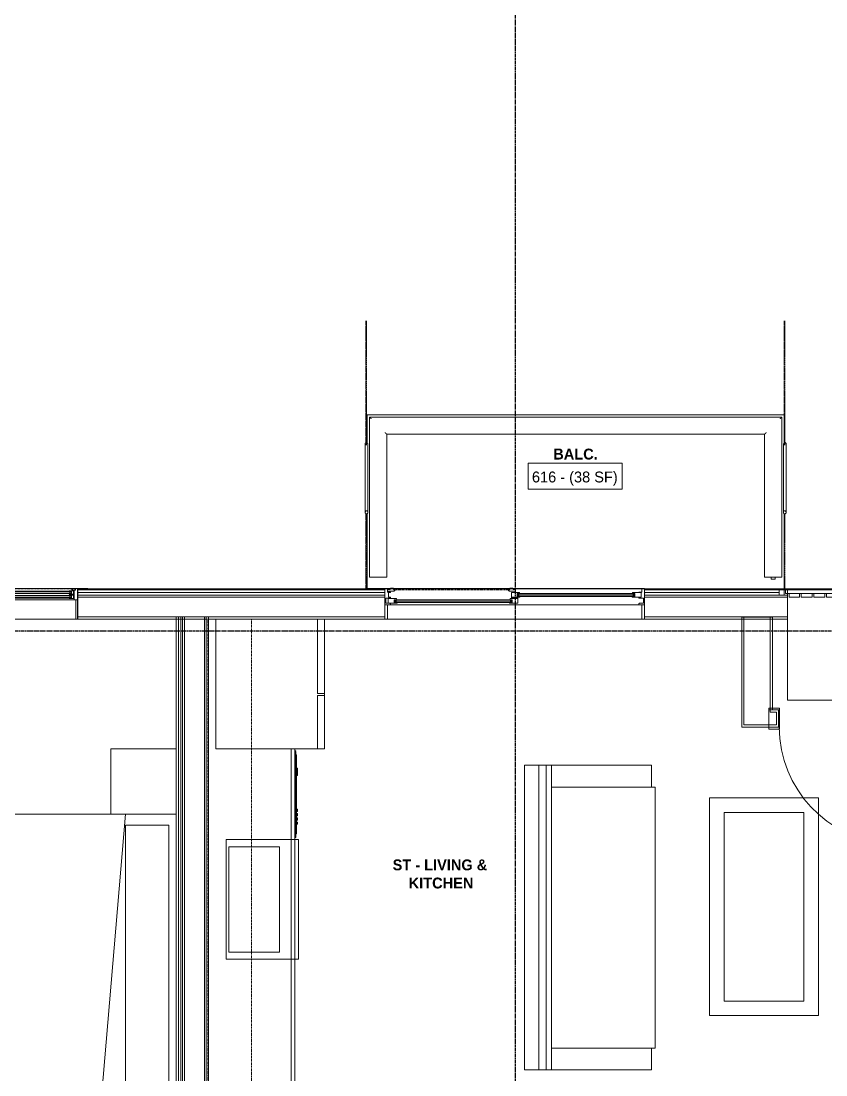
# Model space of a CAD drawing. Header units: inches. Extents: x -4093 to -1777, y 9773 to 12264.
# Drawn here: x -2963.5 to -2741.8, y 10716.9 to 11007.4 of the extents above; entities that cross this region are included whole.
import ezdxf

# ---------------------------------------------------------------- set-up
doc = ezdxf.new("R2010")
doc.units = ezdxf.units.IN
doc.header["$MEASUREMENT"] = 0
for name, pattern in [('Center 1_4_', [0.53125, 0.25, -0.09375, 0.09375, -0.09375]), ('Dash', [0.25, 0.125, -0.125]), ('Grid Line 1_2_', [0.875, 0.5, -0.125, 0.125, -0.125]), ('Hidden 1_8_', [0.1875, 0.125, -0.0625])]:
    doc.linetypes.add(name, pattern=pattern)
for name, color, linetype, lineweight in [('0-1', 7, 'Continuous', 5), ('0-2', 7, 'Continuous', 9), ('A-AREA-IDEN', 2, 'Continuous', 9), ('A-DETL-CNTR', 5, 'Center 1_4_', 9), ('A-DETL-GENF', 92, 'Continuous', 18), ('A-DETL-GENF-2', 92, 'Continuous', 9), ('A-DETL-GENF-HDLN', 1, 'Dash', 9), ('A-DETL-HDLN', 90, 'Hidden 1_8_', 9), ('A-DOOR', 31, 'Continuous', 18), ('A-DOOR-1', 7, 'Continuous', 9), ('A-DOOR-2', 10, 'Continuous', 30), ('A-DOOR-4', 31, 'Continuous', 9), ('A-DOOR-FRAM-2', 31, 'Continuous', 9), ('A-FLOR-1', 7, 'Continuous', 9), ('A-FLOR-2', 192, 'Continuous', 9), ('A-FLOR-HRAL', 11, 'Continuous', 9), ('A-GENM', 5, 'Continuous', 9), ('A-GLAZ', 151, 'Continuous', 18), ('A-GLAZ-1', 151, 'Continuous', 9), ('A-GLAZ-2', 151, 'Continuous', 30), ('A-WALL', 113, 'Continuous', 18), ('A-WALL-1', 7, 'Continuous', 9), ('A-WALL-2', 250, 'Continuous', 18), ('A-WALL-3', 113, 'Continuous', 9), ('I-FURN', 30, 'Continuous', 9), ('I-FURN-1', 7, 'Continuous', 9), ('I-WALL-1', 7, 'Continuous', 9), ('P-SANR-FIXT-1', 7, 'Continuous', 9), ('Q-CASE-1', 7, 'Continuous', 9), ('Q-CASE-HDLN-1', 7, 'Dash', 9), ('Q-SPCQ-1', 7, 'Continuous', 9), ('S-BEAM', 12, 'Continuous', 9), ('S-GRID-1', 1, 'Grid Line 1_2_', 30)]:
    doc.layers.add(name, color=color, linetype=linetype, lineweight=lineweight)
doc.styles.add('Century Gothic', font='ufonts.com_century-gothic.ttf', dxfattribs={"height": 3})
doc.styles.add('Century Gothic_B', font='GOTHICB.TTF', dxfattribs={"height": 3})

# ---------------------------------------------------------------- blocks, each defined once
blk = doc.blocks.new('Couch-Both_Arms-Generic - 1-1352606-BACKGROUND - 2ND FLOOR')
at = {"layer": 'I-FURN'}
for p, q in [((-42, 13.5), (42, 13.5)), ((42, 13.5), (-42, 13.5)), ((-42, 13.5), (-42, 10)), ((42, 10), (42, 13.5)), ((-42, 11.5), (42, 11.5)), ((-42, 10), (-42, -17.5)), ((-42, 10), (42, 10)), ((-36, -17.5), (-36, 10)), ((36, 10), (36, -17.5)), ((42, -17.5), (42, 10)), ((-42, -17.5), (-36, -17.5)), ((-36, -17.5), (-36, -18.5)), ((-36, -18.5), (36, -18.5)), ((36, -18.5), (36, -17.5)), ((36, -17.5), (42, -17.5))]:
    blk.add_line(p, q, dxfattribs=at)
at = {"layer": 'I-FURN-1'}
for p, q in [((42, 17.5), (-42, 17.5)), ((-42, 17.5), (-42, 13.5)), ((42, 13.5), (42, 17.5))]:
    blk.add_line(p, q, dxfattribs=at)
blk = doc.blocks.new('Table-Coffee - one-1352608-BACKGROUND - 2ND FLOOR')
at = {"layer": 'I-FURN-1'}
for p, q in [((30.72, 18.75), (-29.28, 18.75)), ((-29.28, 18.75), (-29.28, -11.25)), ((30.72, -11.25), (30.72, 18.75)), ((-25.28, -7.25), (-25.28, 14.75)), ((-25.28, 14.75), (26.72, 14.75)), ((26.72, 14.75), (26.72, -7.25)), ((26.72, -7.25), (-25.28, -7.25)), ((-29.28, -11.25), (30.72, -11.25))]:
    blk.add_line(p, q, dxfattribs=at)
blk = doc.blocks.new('SWING - SINGLE - FLUSH - SWING - 32_ x 80_ - WITH ACOUSTICAL SEAL-4346081-BACKGROUND - 2ND FLOOR')
at = {"layer": 'A-DOOR-1'}
for p, q in [((-19, 2.37), (-19, 2.87)), ((-19, 2.87), (-16, 2.87)), ((-19, 2.37), (-16, 2.37)), ((-19, -2.88), (-19, 2.37)), ((-16, 2.37), (-19, 2.37)), ((-16, 2.87), (-16, 2.37)), ((-16, 2.37), (-16, -2.88)), ((16, 2.37), (16, 2.87)), ((16, 2.87), (19, 2.87)), ((16, 2.37), (19, 2.37)), ((16, -2.88), (16, 2.37)), ((19, 2.37), (16, 2.37)), ((19, 2.87), (19, 2.37)), ((19, 2.37), (19, -2.88)), ((-16, -2.88), (-19, -2.88)), ((19, -2.88), (16, -2.88))]:
    blk.add_line(p, q, dxfattribs=at)
blk.add_arc((16, -2.38), 32.07, 180, 266.4241, dxfattribs=at)
at = {"layer": 'A-DOOR-2'}
for p, q in [((14, -2.38), (14, -34.38)), ((16, -2.38), (14, -2.38)), ((16, -2.38), (16, -34.38)), ((16, -34.38), (14, -34.38))]:
    blk.add_line(p, q, dxfattribs=at)
blk = doc.blocks.new('OD_CW_Base Cabinet - OD_CW_Base Cabinet-3857764-BACKGROUND - 2ND FLOOR')
at = {"layer": 'Q-CASE-1'}
for p, q in [((36.49, 0), (131.34, 0)), ((161.34, 0), (191.34, 0)), ((0.74, -23.81), (0.74, -21.81))]:
    blk.add_line(p, q, dxfattribs=at)
blk = doc.blocks.new('OD_CW_Upper Cabinet - OD_CW_Upper Cabinet-4366993-BACKGROUND - 2ND FLOOR')
at = {"layer": 'Q-CASE-HDLN-1'}
for p, q in [((0.74, -24), (0.74, -12)), ((0.74, -12), (191.34, -12)), ((191.34, -12), (191.34, -24)), ((191.34, -24), (0.74, -24))]:
    blk.add_line(p, q, dxfattribs=at)
blk = doc.blocks.new('Bed-Standard - King 78_ x 80_-V6-BACKGROUND - 2ND FLOOR')
at = {"layer": 'I-FURN-1'}
for p, q in [((-28.31, 41.8), (49.69, 41.8)), ((-28.31, -38.2), (-28.31, 41.8)), ((49.69, 41.8), (49.69, -38.2)), ((49.69, -24.2), (-28.31, -17.63)), ((-25.31, -24.2), (46.69, -24.2)), ((-25.31, -36.2), (-25.31, -24.2)), ((46.69, -36.2), (46.69, -24.2)), ((-25.31, -36.2), (46.69, -36.2))]:
    blk.add_line(p, q, dxfattribs=at)
blk = doc.blocks.new('Table-Night Stand - 18_ x 18_ x 24_-V17-BACKGROUND - 2ND FLOOR')
at = {"layer": 'I-FURN-1'}
for p, q in [((0.15, 0), (18.15, 0)), ((18.15, 0), (18.15, -18))]:
    blk.add_line(p, q, dxfattribs=at)
blk = doc.blocks.new('Refrigerator_-_Side-by-Side_6047 - 36_ X 30_-345559-BACKGROUND - 2ND FLOOR')
at = {"layer": 'Q-SPCQ-1'}
for p, q in [((17.87, 14.42), (-17.88, 14.42)), ((-17.88, 14.42), (-17.88, -15.58)), ((17.87, -15.58), (17.87, 14.42)), ((-17.88, -13.58), (-3.13, -13.58)), ((-17.88, -13.58), (-17.88, -15.58)), ((-3.13, -15.58), (-3.13, -13.58)), ((-2.63, -13.58), (17.87, -13.58)), ((-2.63, -13.58), (-2.63, -15.58)), ((17.87, -15.58), (17.87, -13.58)), ((-17.88, -15.58), (17.87, -15.58)), ((-3.13, -15.58), (-17.88, -15.58)), ((17.87, -15.58), (-2.63, -15.58))]:
    blk.add_line(p, q, dxfattribs=at)
blk = doc.blocks.new('Stainless Steel Farmhous Kitchen Sink - Stainless Steel Farmhous Kitchen Sink-4315883-BACKGROUND - 2ND FLOOR')
at = {"layer": 'P-SANR-FIXT-1'}
for p, q in [((-33, 22.2), (-33, 2.25)), ((0, 22.2), (-33, 22.2)), ((0, 2.25), (0, 22.2)), ((-31, 3), (-31, 16.96)), ((-31, 16.96), (-2, 16.96)), ((-2, 16.96), (-2, 3)), ((-2, 3), (-31, 3)), ((-33, 2.25), (0, 2.25))]:
    blk.add_line(p, q, dxfattribs=at)
blk = doc.blocks.new('CTR - 1st Phase - Unit Layouts_rvt-1-BACKGROUND - 2ND FLOOR')
at = {"layer": 'A-FLOR-1'}
blk.add_line((-2792.46, 10842.51), (-2862.59, 10842.51), dxfattribs=at)
at = {"layer": 'A-WALL-1'}
for p, q in [((-2754.79, 10817.51), (-2756.47, 10817.51)), ((-2754.79, 10812.76), (-2754.79, 10817.51)), ((-2756.47, 10812.76), (-2754.79, 10812.76))]:
    blk.add_line(p, q, dxfattribs=at)
at = {"layer": 'A-WALL-2'}
for p, q in [((-2764.35, 10813.38), (-2764.35, 10843.13)), ((-2757.1, 10816.88), (-2757.1, 10843.13)), ((-2756.47, 10816.88), (-2757.1, 10816.88)), ((-2755.41, 10816.88), (-2756.47, 10816.88)), ((-2755.41, 10815.13), (-2755.41, 10816.88)), ((-2755.41, 10813.38), (-2755.41, 10815.13)), ((-2757.1, 10813.38), (-2764.35, 10813.38)), ((-2756.47, 10813.38), (-2757.1, 10813.38)), ((-2756.47, 10813.38), (-2755.41, 10813.38))]:
    blk.add_line(p, q, dxfattribs=at)
at = {"layer": 'I-WALL-1'}
for p, q in [((-2764.97, 10843.13), (-2764.97, 10812.76)), ((-2756.47, 10843.13), (-2764.97, 10843.13)), ((-2756.47, 10817.51), (-2756.47, 10843.13)), ((-2764.97, 10812.76), (-2764.35, 10812.76)), ((-2764.35, 10812.76), (-2756.47, 10812.76))]:
    blk.add_line(p, q, dxfattribs=at)
at = {"layer": 'Q-CASE-1'}
for p, q in [((-2911.89, 10842.51), (-2909.89, 10842.51)), ((-2889.07, 10806.76), (-2889.07, 10711.91)), ((-2889.07, 10711.91), (-2889.07, 10806.76)), ((-2888.07, 10806.76), (-2888.07, 10711.91))]:
    blk.add_line(p, q, dxfattribs=at)
at = {"layer": 'Q-SPCQ-1'}
for p, q in [((-2888.05, 10806.26), (-2888.07, 10806.26)), ((-2887.86, 10783.33), (-2887.86, 10806.06)), ((-2887.61, 10805.17), (-2887.86, 10805.17)), ((-2887.61, 10805.17), (-2887.61, 10783.35)), ((-2887.36, 10801.44), (-2887.61, 10801.44)), ((-2887.36, 10801.44), (-2887.36, 10800.45)), ((-2887.36, 10800.45), (-2887.36, 10799.47)), ((-2887.61, 10799.47), (-2887.36, 10799.47)), ((-2887.36, 10790.11), (-2887.61, 10790.11)), ((-2887.61, 10789.52), (-2887.36, 10789.52)), ((-2887.36, 10788.93), (-2887.61, 10788.93)), ((-2887.36, 10790.11), (-2887.36, 10789.52)), ((-2887.36, 10788.93), (-2887.36, 10788.34)), ((-2887.61, 10788.34), (-2887.36, 10788.34)), ((-2887.36, 10787.75), (-2887.61, 10787.75)), ((-2887.61, 10787.16), (-2887.36, 10787.16)), ((-2887.36, 10786.57), (-2887.61, 10786.57)), ((-2887.61, 10785.98), (-2887.36, 10785.98)), ((-2887.36, 10787.75), (-2887.36, 10787.16)), ((-2887.36, 10786.57), (-2887.36, 10785.98)), ((-2887.61, 10783.35), (-2887.86, 10783.35)), ((-2887.86, 10782.46), (-2887.86, 10783.33)), ((-2888.07, 10782.26), (-2888.05, 10782.26))]:
    blk.add_line(p, q, dxfattribs=at)
for centre, radius, start, end in [((-2888.05, 10806.06), 0.197, 0, 90), ((-2888.05, 10806.06), 0.197, 15, 75), ((-2888.93, 10783.33), 1.07, 323.6564, 0), ((-2888.05, 10782.46), 0.197, 270, 0)]:
    blk.add_arc(centre, radius, start, end, dxfattribs=at)
at = {"layer": '0-2'}
for name, p, rotation in [('OD_CW_Upper Cabinet - OD_CW_Upper Cabinet-4366993-BACKGROUND - 2ND FLOOR', (-2888.07, 10843.25), 269.9999999999841), ('OD_CW_Base Cabinet - OD_CW_Base Cabinet-3857764-BACKGROUND - 2ND FLOOR', (-2888.07, 10843.25), 270.0000000000046), ('Refrigerator_-_Side-by-Side_6047 - 36_ X 30_-345559-BACKGROUND - 2ND FLOOR', (-2895.46, 10824.63), 89.99999999999937), ('Table-Night Stand - 18_ x 18_ x 24_-V17-BACKGROUND - 2ND FLOOR', (-2938.76, 10788.61), 90.00000000002855), ('Couch-Both_Arms-Generic - 1-1352606-BACKGROUND - 2ND FLOOR', (-2807.35, 10760.26), 89.9999999999797), ('Table-Coffee - one-1352608-BACKGROUND - 2ND FLOOR', (-2762.6, 10763.98), 269.9999999999835), ('Bed-Standard - King 78_ x 80_-V6-BACKGROUND - 2ND FLOOR', (-2958.97, 10739.07), 90.00000000002855), ('Stainless Steel Farmhous Kitchen Sink - Stainless Steel Farmhous Kitchen Sink-4315883-BACKGROUND - 2ND FLOOR', (-2909.3, 10748.76), 269.9999999999998)]:
    blk.add_blockref(name, p, dxfattribs=dict(at, rotation=rotation))
blk.add_blockref('SWING - SINGLE - FLUSH - SWING - 32_ x 80_ - WITH ACOUSTICAL SEAL-4346081-BACKGROUND - 2ND FLOOR', (-2738.54, 10815.13), dxfattribs=at)
blk = doc.blocks.new('CTR - 1st Phase - Common Walls_rvt-1-BACKGROUND - 2ND FLOOR')
at = {"layer": 'A-WALL-2'}
for p, q in [((-2920.14, 10843.14), (-2920.14, 10458.16)), ((-2919.51, 10843.14), (-2919.51, 10458.16)), ((-2919.01, 10843.14), (-2919.01, 10458.16)), ((-2918.51, 10843.14), (-2918.51, 10458.16)), ((-2913.01, 10843.14), (-2913.01, 10458.16)), ((-2912.51, 10843.14), (-2912.51, 10458.16))]:
    blk.add_line(p, q, dxfattribs=at)
at = {"layer": 'I-WALL-1'}
for p, q in [((-2911.89, 10843.14), (-2920.76, 10843.14)), ((-2920.76, 10843.14), (-2920.76, 10496.66)), ((-2911.89, 10496.91), (-2911.89, 10843.14))]:
    blk.add_line(p, q, dxfattribs=at)
blk = doc.blocks.new('CTR - 1st Phase - Structure_rvt-1-BACKGROUND - 2ND FLOOR')
at = {"layer": 'S-GRID-1'}
for p, q in [((-2827.32, 9772.61), (-2827.32, 12247.5)), ((-1777.25, 10839.19), (-4076.95, 10839.19))]:
    blk.add_line(p, q, dxfattribs=at)
blk = doc.blocks.new('Window-Double_Hung-Marvin-Essential - 1-WIDE _TEMP LOWER_ ESDH3066-3454270-BACKGROUND - 2ND FLOOR')
at = {"layer": 'A-DETL-GENF'}
for p, q in [((-19.25, 3.23), (-19.25, 3.19)), ((-17.75, 3.23), (-19.25, 3.23)), ((-19.25, 3.19), (-17.9, 3.19)), ((-17.9, 3.19), (-17.9, 3.08)), ((-17.9, 3.08), (-17.75, 3.08)), ((-17.75, 4.28), (-17.16, 4.28)), ((-17.75, 4.28), (-17.75, 1.19)), ((-17.08, 3.87), (-17.16, 4.28)), ((-17.08, 3.87), (-16.19, 3.87)), ((-16.85, 4.25), (-16.85, 3.87)), ((-16.3, 4.25), (-16.85, 4.25)), ((-16.38, 3.77), (-16.72, 3.77)), ((-16.72, 3.77), (-16.72, 1.19)), ((-15.34, 3.69), (-16.56, 3.69)), ((-16.56, 2.75), (-16.56, 3.69)), ((-16.38, 3.87), (-16.38, 3.77)), ((-16.3, 4.01), (-16.3, 4.25)), ((-16.18, 4.01), (-16.3, 4.01)), ((-16.19, 3.97), (-16.1, 3.97)), ((-16.19, 3.87), (-16.19, 3.97)), ((-16.18, 4.22), (-16.1, 4.22)), ((-16.18, 4.22), (-16.18, 4.01)), ((-16.1, 3.97), (-16.1, 4.22)), ((-15.94, 2.87), (-15.94, 3.59)), ((-15.94, 3.59), (-15.28, 3.59)), ((15.84, 3.57), (-15.84, 3.57)), ((-15.84, 2.88), (-15.84, 3.57)), ((15.84, 3.45), (-15.84, 3.45)), ((15.84, 3.01), (-15.84, 3.01)), ((-15.54, 3.01), (-15.54, 3.45)), ((-15.34, 3.69), (-15.28, 3.63)), ((-15.28, 3.59), (-15.28, 3.63)), ((15.34, 3.69), (15.28, 3.63)), ((15.28, 3.59), (15.28, 3.63)), ((15.94, 3.59), (15.28, 3.59)), ((15.34, 3.69), (16.56, 3.69)), ((15.54, 3.01), (15.54, 3.45)), ((15.84, 2.88), (15.84, 3.57)), ((15.94, 2.87), (15.94, 3.59)), ((16.18, 4.22), (16.1, 4.22)), ((16.1, 3.97), (16.1, 4.22)), ((16.19, 3.97), (16.1, 3.97)), ((16.18, 4.22), (16.18, 4.01)), ((16.18, 4.01), (16.3, 4.01)), ((16.19, 3.87), (16.19, 3.97)), ((17.08, 3.87), (16.19, 3.87)), ((16.3, 4.01), (16.3, 4.25)), ((16.3, 4.25), (16.85, 4.25)), ((16.38, 3.87), (16.38, 3.77)), ((16.38, 3.77), (16.72, 3.77)), ((16.56, 2.75), (16.56, 3.69)), ((16.72, 3.77), (16.72, 1.19)), ((16.85, 4.25), (16.85, 3.87)), ((17.08, 3.87), (17.16, 4.28)), ((17.75, 4.28), (17.16, 4.28)), ((17.75, 4.28), (17.75, 1.19)), ((17.75, 3.23), (19.25, 3.23)), ((17.9, 3.08), (17.75, 3.08)), ((17.9, 3.19), (17.9, 3.08)), ((19.25, 3.19), (17.9, 3.19)), ((19.25, 3.23), (19.25, 3.19)), ((-16.72, 1.19), (-17.75, 1.19)), ((-16.56, 2.75), (-15.34, 2.75)), ((-15.34, 2.47), (-16.56, 2.47)), ((-16.56, 1.53), (-16.56, 2.47)), ((-16.56, 1.53), (-15.34, 1.53)), ((-15.28, 2.87), (-15.94, 2.87)), ((-15.94, 1.65), (-15.94, 2.37)), ((-15.94, 2.37), (-15.28, 2.37)), ((-15.28, 1.65), (-15.94, 1.65)), ((15.84, 2.88), (-15.84, 2.88)), ((15.84, 2.35), (-15.84, 2.35)), ((-15.84, 1.66), (-15.84, 2.35)), ((15.84, 2.23), (-15.84, 2.23)), ((15.84, 1.79), (-15.84, 1.79)), ((15.84, 1.66), (-15.84, 1.66)), ((-15.54, 1.79), (-15.54, 2.23)), ((-15.34, 2.75), (-15.28, 2.81)), ((-15.34, 2.47), (-15.28, 2.41)), ((-15.34, 1.53), (-15.28, 1.59)), ((-15.28, 2.81), (-15.28, 2.87)), ((-15.28, 2.37), (-15.28, 2.41)), ((-15.28, 1.59), (-15.28, 1.65)), ((15.28, 2.81), (15.28, 2.87)), ((15.28, 2.87), (15.94, 2.87)), ((15.34, 2.75), (15.28, 2.81)), ((15.34, 2.47), (15.28, 2.41)), ((15.28, 2.37), (15.28, 2.41)), ((15.94, 2.37), (15.28, 2.37)), ((15.28, 1.59), (15.28, 1.65)), ((15.28, 1.65), (15.94, 1.65)), ((15.34, 1.53), (15.28, 1.59)), ((16.56, 2.75), (15.34, 2.75)), ((15.34, 2.47), (16.56, 2.47)), ((16.56, 1.53), (15.34, 1.53)), ((15.54, 1.79), (15.54, 2.23)), ((15.84, 1.66), (15.84, 2.35)), ((15.94, 1.65), (15.94, 2.37)), ((16.56, 1.53), (16.56, 2.47)), ((16.72, 1.19), (17.75, 1.19))]:
    blk.add_line(p, q, dxfattribs=at)
at = {"layer": 'A-DETL-GENF-HDLN'}
blk.add_line((16.1, 4.22), (-16.5, 4.22), dxfattribs=at)
at = {"layer": 'A-GLAZ'}
for p, q in [((-17.13, 1.16), (-17.13, -4.19)), ((17.12, -4.19), (17.12, 1.16)), ((-17.13, -4.19), (-17.75, -4.19)), ((17.12, -4.19), (17.75, -4.19))]:
    blk.add_line(p, q, dxfattribs=at)
at = {"layer": 'A-GLAZ-1'}
for p, q in [((17.75, 4.28), (-17.75, 4.28)), ((20.46, 4.25), (17.75, 4.25)), ((17.75, 4.19), (20.46, 4.19)), ((20.46, 4.19), (20.46, 4.25)), ((-17.75, 1.19), (17.75, 1.19)), ((-17.75, -4.19), (17.75, -4.19))]:
    blk.add_line(p, q, dxfattribs=at)
at = {"layer": 'A-GLAZ-2'}
for p, q in [((-17.75, 4.28), (-17.75, 1.19)), ((17.75, 1.19), (17.75, 4.28)), ((-17.75, 1.16), (-17.75, -4.19)), ((17.75, -4.19), (17.75, 1.16))]:
    blk.add_line(p, q, dxfattribs=at)
blk = doc.blocks.new('V-Series_EWC4_SPVU_RFA_2015 - 2ND AND 3RD FLOOR-2226480-BACKGROUND - 2ND FLOOR')
at = {"layer": 'A-GENM'}
for p, q in [((-3859.97, 11740.34), (-3859.97, 11739.78)), ((-3858.97, 11740.34), (-3859.97, 11740.34)), ((-3859.97, 11739.78), (-3859.97, 11711.9)), ((-3858.97, 11739.78), (-3859.97, 11739.78)), ((-3859.97, 11739.78), (-3858.97, 11739.78)), ((-3858.97, 11739.78), (-3858.97, 11740.34)), ((-3858.97, 11711.9), (-3858.97, 11739.78)), ((-3829.54, 11739.78), (-3858.97, 11739.78)), ((-3858.97, 11739.78), (-3858.97, 11739.34)), ((-3858.97, 11739.34), (-3857.97, 11739.34)), ((-3857.97, 11739.34), (-3857.97, 11736.54)), ((-3829.54, 11711.9), (-3829.54, 11739.78)), ((-3857.97, 11736.54), (-3858.97, 11736.54)), ((-3858.97, 11736.54), (-3858.97, 11736.04)), ((-3858.97, 11736.04), (-3857.97, 11736.04)), ((-3857.97, 11736.04), (-3857.97, 11733.06)), ((-3857.97, 11733.06), (-3858.97, 11733.06)), ((-3858.97, 11733.06), (-3858.97, 11732.56)), ((-3858.97, 11732.56), (-3857.97, 11732.56)), ((-3857.97, 11732.56), (-3857.97, 11729.57)), ((-3857.97, 11729.57), (-3858.97, 11729.57)), ((-3858.97, 11729.57), (-3858.97, 11729.07)), ((-3858.97, 11729.07), (-3857.97, 11729.07)), ((-3857.97, 11729.07), (-3857.97, 11726.09)), ((-3857.97, 11726.09), (-3858.97, 11726.09)), ((-3858.97, 11726.09), (-3858.97, 11725.59)), ((-3858.97, 11725.59), (-3857.97, 11725.59)), ((-3857.97, 11725.59), (-3857.97, 11722.61)), ((-3857.97, 11722.61), (-3858.97, 11722.61)), ((-3858.97, 11722.61), (-3858.97, 11722.11)), ((-3858.97, 11722.11), (-3857.97, 11722.11)), ((-3857.97, 11722.11), (-3857.97, 11719.12)), ((-3857.97, 11719.12), (-3858.97, 11719.12)), ((-3858.97, 11719.12), (-3858.97, 11718.62)), ((-3858.97, 11718.62), (-3857.97, 11718.62)), ((-3857.97, 11718.62), (-3857.97, 11715.64)), ((-3857.97, 11715.64), (-3858.97, 11715.64)), ((-3858.97, 11715.64), (-3858.97, 11715.14)), ((-3858.97, 11715.14), (-3857.97, 11715.14)), ((-3857.97, 11715.14), (-3857.97, 11712.34)), ((-3859.97, 11711.9), (-3858.97, 11711.9)), ((-3859.97, 11711.9), (-3859.97, 11711.34)), ((-3858.97, 11711.9), (-3859.97, 11711.9)), ((-3859.97, 11711.34), (-3858.97, 11711.34)), ((-3857.97, 11712.34), (-3858.97, 11712.34)), ((-3858.97, 11712.34), (-3858.97, 11711.9)), ((-3858.97, 11711.34), (-3858.97, 11711.9)), ((-3858.97, 11711.9), (-3829.54, 11711.9))]:
    blk.add_line(p, q, dxfattribs=at)
blk = doc.blocks.new('Perforated Panel at Magic-Pak - hvac panel - 2nd floor 2-2702973-BACKGROUND - 2ND FLOOR')
at = {"layer": 'A-GLAZ-1'}
for p, q in [((19.01, 4.19), (-19.01, 4.19)), ((-19.01, 4.12), (19.01, 4.12))]:
    blk.add_line(p, q, dxfattribs=at)
blk = doc.blocks.new('Door-Sliding-Marvin-2_Panel_Patio_Door-Essential - RR-MARVIN ESSENTIAL SLIDING - 6_-0_X6_-10_ - 2ND FLOOR-3440528-BACKGROUND - 2ND FLOOR')
at = {"layer": 'A-DETL-GENF'}
for p, q in [((-35.75, 0.19), (-34.25, 0.19)), ((-35.75, -4.28), (-35.75, 0.19)), ((-34.25, 0.19), (-34.25, -0.1)), ((35.75, 0.19), (34.25, 0.19)), ((34.25, 0.19), (34.25, -0.1)), ((35.75, -4.28), (35.75, 0.19)), ((-35.5, -0.25), (-34.39, -0.25)), ((-35.5, -1.63), (-35.5, -0.25)), ((-35.5, -1.63), (-34.25, -1.63)), ((-32.41, -1.94), (-34.81, -1.94)), ((-34.81, -1.94), (-34.81, -3.19)), ((-34.39, -0.25), (-34.25, -0.1)), ((-34.25, -1.63), (-34.25, -1.94)), ((-33.09, -2.13), (-32.34, -2.13)), ((-33.09, -2.88), (-33.09, -2.13)), ((-32.38, -2.88), (-33.09, -2.88)), ((-32.98, -2.13), (-0.77, -2.13)), ((-32.98, -2.27), (-32.98, -2.13)), ((-32.98, -2.27), (-0.77, -2.27)), ((-32.98, -2.72), (-0.77, -2.72)), ((-32.98, -2.72), (-32.98, -2.88)), ((-32.98, -2.88), (-0.77, -2.88)), ((-32.87, -2.72), (-32.87, -2.27)), ((-32.61, -2.72), (-32.61, -2.27)), ((-32.46, -3.19), (-32.38, -2.88)), ((-32.34, -2), (-32.41, -1.94)), ((-32.34, -2.13), (-32.34, -2)), ((-1.41, -2), (-1.34, -1.94)), ((-1.41, -2.13), (-1.41, -2)), ((-0.66, -2.13), (-1.41, -2.13)), ((-1.29, -3.19), (-1.38, -2.88)), ((-1.38, -2.88), (-0.66, -2.88)), ((-1.34, -1.94), (0.87, -1.94)), ((-1.14, -2.72), (-1.14, -2.27)), ((1.34, -0.25), (-0.88, -0.25)), ((-0.88, -0.25), (-0.88, -1.72)), ((-0.88, -1.5), (1.29, -1.5)), ((0.24, -1.82), (-0.88, -1.72)), ((-0.88, -2.72), (-0.88, -2.27)), ((-0.77, -2.27), (-0.77, -2.13)), ((-0.77, -2.72), (-0.77, -2.88)), ((-0.66, -2.88), (-0.66, -2.13)), ((-0.24, -1.58), (-0.43, -1.58)), ((-0.43, -1.58), (-0.43, -1.68)), ((-0.43, -1.68), (0.43, -1.76)), ((-0.24, -1.51), (-0.24, -1.58)), ((-0.24, -1.62), (-0.24, -1.7)), ((-0.24, -1.62), (0.87, -1.72)), ((0.24, -1.82), (0.24, -1.74)), ((0.24, -1.86), (0.43, -1.86)), ((0.24, -1.93), (0.24, -1.86)), ((0.43, -1.86), (0.43, -1.76)), ((0.66, -1.19), (0.66, -0.44)), ((0.66, -0.44), (1.41, -0.44)), ((1.37, -1.19), (0.66, -1.19)), ((0.77, -0.44), (33.04, -0.44)), ((0.77, -0.58), (0.77, -0.44)), ((0.77, -0.58), (33.04, -0.58)), ((0.77, -1.04), (33.04, -1.04)), ((0.77, -1.04), (0.77, -1.19)), ((0.77, -1.19), (33.04, -1.19)), ((0.87, -1.72), (0.87, -3.19)), ((0.88, -1.04), (0.88, -0.58)), ((1.14, -1.04), (1.14, -0.58)), ((1.29, -1.5), (1.37, -1.19)), ((1.41, -0.31), (1.34, -0.25)), ((1.41, -0.44), (1.41, -0.31)), ((32.41, -0.31), (32.47, -0.25)), ((32.41, -0.44), (32.41, -0.31)), ((33.16, -0.44), (32.41, -0.44)), ((32.52, -1.5), (32.44, -1.19)), ((32.44, -1.19), (33.16, -1.19)), ((32.47, -0.25), (34.84, -0.25)), ((34.84, -1.5), (32.52, -1.5)), ((32.68, -1.04), (32.68, -0.58)), ((32.93, -1.04), (32.93, -0.58)), ((33.04, -0.58), (33.04, -0.44)), ((33.04, -1.04), (33.04, -1.19)), ((33.16, -1.19), (33.16, -0.44)), ((34.39, -0.25), (34.25, -0.1)), ((35.5, -1.63), (34.25, -1.63)), ((34.25, -1.63), (34.25, -1.94)), ((34.81, -1.94), (34.25, -1.94)), ((35.5, -0.25), (34.39, -0.25)), ((34.81, -1.94), (34.81, -3.19)), ((34.84, -0.25), (34.84, -1.5)), ((35.5, -1.63), (35.5, -0.25)), ((-37.25, -3.19), (-37.25, -3.23)), ((-35.91, -3.19), (-37.25, -3.19)), ((-35.75, -3.23), (-37.25, -3.23)), ((-35.75, -3.08), (-35.91, -3.08)), ((-35.91, -3.19), (-35.91, -3.08)), ((-35, -4.28), (-35.75, -4.28)), ((-34.25, -3.31), (-35, -3.31)), ((-35, -3.31), (-35, -4.28)), ((-34.81, -3.19), (-32.46, -3.19)), ((-34.25, -3.19), (-34.25, -3.31)), ((0.87, -3.19), (-1.29, -3.19)), ((-0.24, -4.05), (-0.24, -3.53)), ((-0.24, -3.53), (1.51, -3.53)), ((0.34, -4.05), (-0.24, -4.05)), ((0.6, -4.36), (0.34, -4.05)), ((1.35, -4.36), (0.6, -4.36)), ((1.35, -4.05), (1.51, -4.05)), ((1.35, -4.05), (1.35, -4.36)), ((1.51, -3.53), (1.51, -3.65)), ((1.51, -3.65), (1.75, -3.65)), ((1.51, -3.69), (1.51, -4.05)), ((1.71, -3.69), (1.51, -3.69)), ((1.64, -3.83), (1.64, -3.94)), ((1.64, -3.83), (1.71, -3.83)), ((1.75, -3.94), (1.64, -3.94)), ((1.71, -3.83), (1.71, -3.69)), ((1.75, -3.65), (1.75, -3.94)), ((33.25, -3.65), (33.01, -3.65)), ((33.01, -3.65), (33.01, -3.94)), ((33.01, -3.94), (33.12, -3.94)), ((33.05, -3.69), (33.25, -3.69)), ((33.05, -3.83), (33.05, -3.69)), ((33.12, -3.83), (33.05, -3.83)), ((33.12, -3.83), (33.12, -3.94)), ((33.25, -3.53), (33.25, -3.65)), ((35, -3.53), (33.25, -3.53)), ((33.25, -3.69), (33.25, -4.05)), ((33.41, -4.05), (33.25, -4.05)), ((33.41, -4.05), (33.41, -4.36)), ((33.41, -4.36), (34.16, -4.36)), ((34.16, -4.36), (34.42, -4.05)), ((34.81, -3.19), (34.25, -3.19)), ((34.25, -3.19), (34.25, -3.31)), ((34.25, -3.31), (35, -3.31)), ((34.42, -4.05), (35, -4.05)), ((35, -3.31), (35, -4.28)), ((35, -4.28), (35.75, -4.28)), ((35.75, -3.08), (35.9, -3.08)), ((35.75, -3.23), (37.25, -3.23)), ((35.9, -3.19), (35.9, -3.08)), ((35.9, -3.19), (37.25, -3.19)), ((37.25, -3.19), (37.25, -3.23))]:
    blk.add_line(p, q, dxfattribs=at)
at = {"layer": 'A-DETL-GENF-2'}
for p, q in [((-32.87, -2.72), (-32.87, -2.27)), ((-32.61, -2.72), (-32.61, -2.27))]:
    blk.add_line(p, q, dxfattribs=at)
at = {"layer": 'A-DETL-GENF-HDLN'}
blk.add_line((1.75, -3.94), (33.01, -3.94), dxfattribs=at)
at = {"layer": 'A-DOOR'}
for p, q in [((-35.75, 4.19), (-35.06, 4.19)), ((-35.75, 0.22), (-35.75, 4.19)), ((-35.06, 4.19), (-35.06, 0.22)), ((35.06, 4.19), (35.75, 4.19)), ((35.06, 0.22), (35.06, 4.19)), ((35.75, 4.19), (35.75, 0.22)), ((-35.06, 0.22), (-35.75, 0.22)), ((35.75, 0.22), (35.06, 0.22))]:
    blk.add_line(p, q, dxfattribs=at)
at = {"layer": 'A-DOOR-4'}
for p, q in [((-35.75, -4.25), (-35.75, -4.19)), ((35.75, -4.19), (-35.75, -4.19)), ((35.75, -4.25), (-35.75, -4.25)), ((35.75, -4.19), (35.75, -4.25)), ((40.68, -4.25), (35.75, -4.25)), ((40.68, -4.19), (40.68, -4.25))]:
    blk.add_line(p, q, dxfattribs=at)
at = {"layer": 'A-DOOR-FRAM-2'}
for p, q in [((-35.75, 0.19), (35.75, 0.19)), ((-35.75, -4.28), (-35.75, 0.19)), ((35.75, 0.19), (35.75, -4.28)), ((35.75, -4.28), (-35.75, -4.28))]:
    blk.add_line(p, q, dxfattribs=at)
blk = doc.blocks.new('Railing - Baluster_01-2700443-BACKGROUND - 2ND FLOOR')
at = {"layer": 'A-FLOR-HRAL'}
for p, q in [((-0.59, 1.18), (0.59, 1.18)), ((-0.59, 0.59), (-0.59, 1.18)), ((0.59, 1.18), (0.59, 0.59))]:
    blk.add_line(p, q, dxfattribs=at)
blk = doc.blocks.new('Railing - Railing-3415166-BACKGROUND - 2ND FLOOR')
at = {"layer": 'A-FLOR-HRAL'}
for p, q in [((-2753.95, 10898.25), (-2867.49, 10898.25)), ((-2867.49, 10898.25), (-2867.49, 10854.14)), ((-2753.95, 10854.14), (-2753.95, 10898.25)), ((-2862.77, 10893.53), (-2758.67, 10893.53)), ((-2862.77, 10854.14), (-2862.77, 10893.53)), ((-2758.67, 10893.53), (-2758.67, 10854.14)), ((-2867.02, 10854.14), (-2867.49, 10854.14)), ((-2863.24, 10854.14), (-2867.02, 10854.14)), ((-2862.77, 10854.14), (-2863.24, 10854.14)), ((-2758.2, 10854.14), (-2758.67, 10854.14)), ((-2754.42, 10854.14), (-2758.2, 10854.14)), ((-2753.95, 10854.14), (-2754.42, 10854.14))]:
    blk.add_line(p, q, dxfattribs=at)
for points, knots in [([(-2867.49, 10898.25), (-2867.49, 10898.25), (-2867.49, 10898.24), (-2867.46, 10898.22), (-2867.43, 10898.19), (-2867.4, 10898.16), (-2867.38, 10898.13), (-2867.35, 10898.11), (-2867.31, 10898.07), (-2867.27, 10898.02), (-2867.23, 10897.99), (-2867.19, 10897.95), (-2867.13, 10897.88), (-2867.06, 10897.82), (-2867.02, 10897.78)], [0, 0, 0, 0, 0.166667, 0.25, 0.333333, 0.416667, 0.458333, 0.5, 0.583333, 0.666667, 0.708333, 0.75, 0.833333, 1, 1, 1, 1]), ([(-2753.95, 10898.25), (-2753.95, 10898.25), (-2753.95, 10898.24), (-2753.98, 10898.22), (-2754.01, 10898.19), (-2754.04, 10898.16), (-2754.06, 10898.13), (-2754.09, 10898.11), (-2754.13, 10898.07), (-2754.17, 10898.02), (-2754.21, 10897.99), (-2754.25, 10897.95), (-2754.31, 10897.88), (-2754.38, 10897.82), (-2754.42, 10897.78)], [0, 0, 0, 0, 0.166667, 0.25, 0.333333, 0.416667, 0.458333, 0.5, 0.583333, 0.666667, 0.708333, 0.75, 0.833333, 1, 1, 1, 1]), ([(-2863.24, 10894), (-2863.2, 10893.96), (-2863.14, 10893.9), (-2863.06, 10893.82), (-2863.02, 10893.77), (-2862.98, 10893.74), (-2862.95, 10893.7), (-2862.92, 10893.67), (-2862.89, 10893.64), (-2862.86, 10893.62), (-2862.83, 10893.59), (-2862.81, 10893.56), (-2862.78, 10893.54), (-2862.77, 10893.53), (-2862.77, 10893.53)], [0, 0, 0, 0, 0.166667, 0.25, 0.333333, 0.375, 0.416667, 0.5, 0.541667, 0.583333, 0.666667, 0.75, 0.833333, 1, 1, 1, 1]), ([(-2758.2, 10894), (-2758.24, 10893.96), (-2758.3, 10893.9), (-2758.38, 10893.82), (-2758.42, 10893.77), (-2758.46, 10893.74), (-2758.49, 10893.7), (-2758.52, 10893.67), (-2758.55, 10893.64), (-2758.58, 10893.62), (-2758.61, 10893.59), (-2758.64, 10893.56), (-2758.66, 10893.54), (-2758.67, 10893.53), (-2758.67, 10893.53)], [0, 0, 0, 0, 0.166667, 0.25, 0.333333, 0.375, 0.416667, 0.5, 0.541667, 0.583333, 0.666667, 0.75, 0.833333, 1, 1, 1, 1])]:
    blk.add_open_spline(points, degree=3, knots=knots, dxfattribs=at)
at = {"rotation": 180}
blk.add_blockref('Railing - Baluster_01-2700443-BACKGROUND - 2ND FLOOR', (-2756.31, 10854.73), dxfattribs=at)
blk = doc.blocks.new('Walls 24 - Walls 1-3287164-BACKGROUND - 2ND FLOOR')
at = {"layer": 'S-BEAM'}
for p, q in [((-2753.5, 10890.93), (-2753.5, 10871.99)), ((-2752.75, 10871.99), (-2752.75, 10890.93))]:
    blk.add_line(p, q, dxfattribs=at)
at = {"layer": 'S-BEAM', "flags": 128}
for points in [[(-2752.75, 10871.99), (-2752.76, 10872.09), (-2752.79, 10872.18), (-2752.84, 10872.26), (-2752.91, 10872.32), (-2752.99, 10872.37), (-2753.08, 10872.39), (-2753.17, 10872.39), (-2753.26, 10872.37), (-2753.34, 10872.32), (-2753.41, 10872.26), (-2753.46, 10872.18), (-2753.49, 10872.09), (-2753.5, 10871.99)], [(-2753.5, 10871.99), (-2753.49, 10871.89), (-2753.46, 10871.8), (-2753.41, 10871.72), (-2753.34, 10871.66), (-2753.26, 10871.62), (-2753.17, 10871.59), (-2753.08, 10871.59), (-2752.99, 10871.62), (-2752.91, 10871.66), (-2752.84, 10871.72), (-2752.79, 10871.8), (-2752.76, 10871.89), (-2752.75, 10871.99)]]:
    blk.add_lwpolyline(points, dxfattribs=at)
at = {"layer": 'S-BEAM'}
blk.add_ellipse((-2753.12, 10890.93), major_axis=(0.375, 0), ratio=0.93544, start_param=0, end_param=2.081897, dxfattribs=at)
blk = doc.blocks.new('Walls 27 - Walls 1-3287173-BACKGROUND - 2ND FLOOR')
at = {"layer": 'S-BEAM'}
for p, q in [((-2868.7, 10890.93), (-2868.7, 10871.99)), ((-2867.95, 10871.99), (-2867.95, 10890.93))]:
    blk.add_line(p, q, dxfattribs=at)
at = {"layer": 'S-BEAM', "flags": 128}
for points in [[(-2867.95, 10871.99), (-2867.96, 10872.09), (-2867.99, 10872.18), (-2868.04, 10872.26), (-2868.11, 10872.32), (-2868.19, 10872.37), (-2868.28, 10872.39), (-2868.37, 10872.39), (-2868.46, 10872.37), (-2868.54, 10872.32), (-2868.6, 10872.26), (-2868.66, 10872.18), (-2868.69, 10872.09), (-2868.7, 10871.99)], [(-2868.7, 10871.99), (-2868.69, 10871.89), (-2868.66, 10871.8), (-2868.6, 10871.72), (-2868.54, 10871.66), (-2868.46, 10871.62), (-2868.37, 10871.59), (-2868.28, 10871.59), (-2868.19, 10871.62), (-2868.11, 10871.66), (-2868.04, 10871.72), (-2867.99, 10871.8), (-2867.96, 10871.89), (-2867.95, 10871.99)]]:
    blk.add_lwpolyline(points, dxfattribs=at)
at = {"layer": 'S-BEAM'}
blk.add_ellipse((-2868.32, 10890.93), major_axis=(0.375, 0), ratio=0.93544, start_param=1.047198, end_param=3.141593, dxfattribs=at)

msp = doc.modelspace()

# ---------------------------------------------------------------- linework, layer by layer
at = {"layer": 'A-AREA-IDEN', "flags": 128}
msp.add_lwpolyline([(-2823.77, 10885.57), (-2797.93, 10885.57), (-2797.93, 10878.41), (-2823.77, 10878.41)], close=True, dxfattribs=at)
at = {"layer": 'A-DETL-CNTR'}
for p, q in [((-2868.32, 10890.53), (-2868.32, 10924.78)), ((-2753.12, 10890.53), (-2753.12, 10924.78)), ((-2868.32, 10850.89), (-2868.32, 10871.59)), ((-2753.12, 10850.89), (-2753.12, 10871.59))]:
    msp.add_line(p, q, dxfattribs=at)
at = {"layer": 'A-DETL-HDLN'}
for p, q in [((-2868.51, 10890.48), (-2868.51, 10924.78)), ((-2753.31, 10890.48), (-2753.31, 10924.78)), ((-2868.51, 10850.89), (-2868.51, 10871.64)), ((-2753.31, 10850.89), (-2753.31, 10871.64))]:
    msp.add_line(p, q, dxfattribs=at)
at = {"layer": 'A-FLOR-2'}
for p, q in [((-2868.13, 10898.89), (-2868.13, 10890.85)), ((-2753.31, 10898.89), (-2868.13, 10898.89)), ((-2753.31, 10890.86), (-2753.31, 10898.89)), ((-2868.13, 10871.65), (-2868.13, 10850.95)), ((-2753.31, 10850.89), (-2753.31, 10871.64)), ((-2753.31, 10849.14), (-2753.31, 10850.64))]:
    msp.add_line(p, q, dxfattribs=at)
at = {"layer": 'A-WALL'}
for p, q in [((-2863.27, 10850.64), (-2947.84, 10850.64)), ((-2863.27, 10849.89), (-2947.84, 10849.89)), ((-2754.69, 10850.64), (-2791.77, 10850.64)), ((-2754.69, 10849.89), (-2791.77, 10849.89)), ((-2863.27, 10849.14), (-2947.84, 10849.14)), ((-2863.27, 10848.64), (-2947.84, 10848.64)), ((-2754.69, 10849.14), (-2791.77, 10849.14)), ((-2752.31, 10848.64), (-2791.77, 10848.64)), ((-2863.27, 10843.14), (-2947.84, 10843.14)), ((-2752.31, 10843.14), (-2791.77, 10843.14))]:
    msp.add_line(p, q, dxfattribs=at)
at = {"layer": 'A-WALL-3'}
for p, q in [((-2863.27, 10850.89), (-2945.13, 10850.89)), ((-2752.94, 10850.89), (-2791.77, 10850.89)), ((-2754.69, 10849.14), (-2754.69, 10850.64)), ((-2754.69, 10850.64), (-2752.94, 10850.64)), ((-2752.94, 10850.64), (-2752.94, 10850.89)), ((-2947.84, 10847.89), (-2947.84, 10847.86)), ((-2752.31, 10849.14), (-2754.69, 10849.14)), ((-2752.31, 10842.51), (-2752.31, 10849.14)), ((-2863.27, 10846.48), (-2863.27, 10846.51)), ((-2791.77, 10846.51), (-2791.77, 10846.48)), ((-2947.84, 10842.51), (-2863.27, 10842.51)), ((-2791.77, 10842.51), (-2752.31, 10842.51))]:
    msp.add_line(p, q, dxfattribs=at)

# ---------------------------------------------------------------- block references
at = {"layer": '0-1'}
for name in ['CTR - 1st Phase - Structure_rvt-1-BACKGROUND - 2ND FLOOR', 'CTR - 1st Phase - Unit Layouts_rvt-1-BACKGROUND - 2ND FLOOR', 'CTR - 1st Phase - Common Walls_rvt-1-BACKGROUND - 2ND FLOOR']:
    msp.add_blockref(name, (0, 0), dxfattribs=at)
at = {"layer": 'A-DOOR-4', "rotation": 180}
msp.add_blockref('Door-Sliding-Marvin-2_Panel_Patio_Door-Essential - RR-MARVIN ESSENTIAL SLIDING - 6_-0_X6_-10_ - 2ND FLOOR-3440528-BACKGROUND - 2ND FLOOR', (-2827.52, 10846.7), dxfattribs=at)
at = {"layer": 'A-FLOR-HRAL'}
msp.add_blockref('Railing - Railing-3415166-BACKGROUND - 2ND FLOOR', (0, 0), dxfattribs=at)
at = {"layer": 'A-GENM', "rotation": 269.9999999999999}
msp.add_blockref('V-Series_EWC4_SPVU_RFA_2015 - 2ND AND 3RD FLOOR-2226480-BACKGROUND - 2ND FLOOR', (-14464.21, 6990.67), dxfattribs=at)
at = {"layer": 'A-GLAZ-1'}
for name, p in [('Window-Double_Hung-Marvin-Essential - 1-WIDE _TEMP LOWER_ ESDH3066-3454270-BACKGROUND - 2ND FLOOR', (-2965.59, 10846.7)), ('Perforated Panel at Magic-Pak - hvac panel - 2nd floor 2-2702973-BACKGROUND - 2ND FLOOR', (-2733.92, 10846.7))]:
    msp.add_blockref(name, p, dxfattribs=at)
at = {"layer": 'S-BEAM'}
for name in ['Walls 27 - Walls 1-3287173-BACKGROUND - 2ND FLOOR', 'Walls 24 - Walls 1-3287164-BACKGROUND - 2ND FLOOR']:
    msp.add_blockref(name, (0, 0), dxfattribs=at)

# ---------------------------------------------------------------- texts
at = {"layer": 'A-AREA-IDEN', "char_height": 3, "attachment_point": 1}
for s, insert, width, style in [('BALC.', (-2816.89, 10889.56), 14.544, 'Century Gothic_B'), ('616 - (38 SF)', (-2822.77, 10883.24), 28.785, 'Century Gothic'), ('ST - LIVING &', (-2861.15, 10776.29), 31.613, 'Century Gothic_B'), ('KITCHEN', (-2856.73, 10771.29), 20.907, 'Century Gothic_B')]:
    msp.add_mtext(s, dxfattribs=dict(at, insert=insert, width=width, style=style))

doc.saveas('drawing.dxf')
